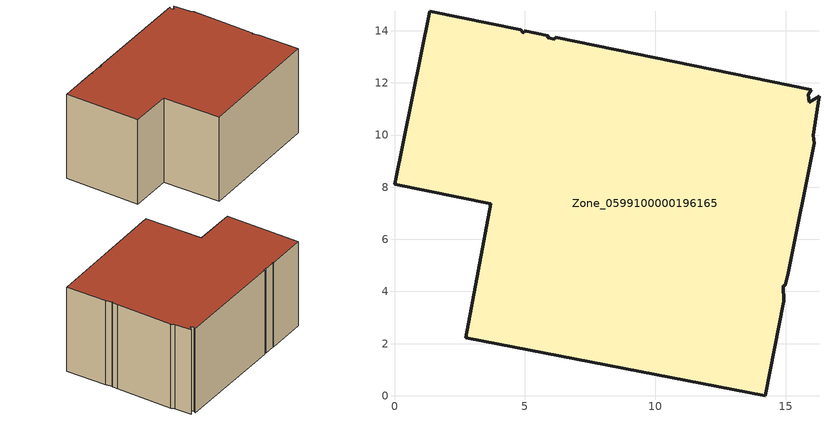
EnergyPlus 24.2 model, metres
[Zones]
Zone_0599100000196165
 floor ground (C_G): 15.91,11.26 16.28,11.49 16.06,9.99 16.1,9.68 15.11,4.72 14.99,4.23 14.92,4.22 14.92,3.62 14.22,0 2.74,2.23 3.69,7.36 0,8.12 1.36,14.75 4.85,14.03 4.92,13.94 4.97,13.93 4.99,14 5.9,13.82 5.88,13.73 6.15,13.68 6.17,13.76 15.98,11.74 15.88,11.54 z0
 wall outside (C_F): 4.85,14.03 1.36,14.75 0,8.12 3.69,7.36 2.74,2.23 14.22,0 14.92,3.62 14.92,4.22 14.99,4.23 15.11,4.72 16.1,9.68 16.06,9.99 16.28,11.49 15.91,11.26 15.88,11.54 15.98,11.74 6.17,13.76 6.15,13.68 5.88,13.73 5.9,13.82 4.99,14 4.97,13.93 4.92,13.94 4.85,14.03 z0:8.04
 roof outside (C_R): 16.28,11.49 15.91,11.26 15.88,11.54 15.98,11.74 6.17,13.76 6.15,13.68 5.88,13.73 5.9,13.82 4.99,14 4.97,13.93 4.92,13.94 4.85,14.03 1.36,14.75 0,8.12 3.69,7.36 2.74,2.23 14.22,0 14.92,3.62 14.92,4.22 14.99,4.23 15.11,4.72 16.1,9.68 16.06,9.99 z8.04
[BUILDING]
Pand.0599100000196165: North Axis=0; Terrain=City; Loads Convergence Tolerance Value=0.04; Temperature Convergence Tolerance Value=0.4; Solar Distribution=FullExterior; Maximum Number of Warmup Days=25; Minimum Number of Warmup Days=1
[Site:Location]
Rotterdam.The.Hague.AP_ZH_NLD Design_Conditions: Latitude=51.96; Longitude=4.45; Time Zone=1; Elevation=-4.5
[SITE:GROUNDTEMPERATURE:BUILDINGSURFACE]
18, 18, 18, 18, 18, 18, 18, 18, 18, 18, 18, 18
[MATERIAL] Thermal Absorptance=0.9; Solar Absorptance=0.7; Visible Absorptance=0.7
Name | Roughness | Thickness | Conductivity | Density | Specific Heat
G.D.1965 | MediumSmooth | 0.15 | 1 | 540 | 1210
F.D.1965 | Rough | 0.3 | 0.857143 | 1920 | 840
R.D.1965 | MediumRough | 0.2 | 0.08 | 1500 | 1000
[CONSTRUCTION]
C_G: G.D.1965
C_F: F.D.1965
C_R: R.D.1965
[ZONE]
Zone_0599100000196165: Type=1; Multiplier=1; Ceiling Height=Autocalculate; Volume=Autocalculate; Floor Area=autocalculate; Part of Total Floor Area=Yes
[ZONEINFILTRATION:DESIGNFLOWRATE]
Infil_Zone_0599100000196165: Zone or ZoneList or Space or SpaceList=Zone_0599100000196165; Schedule=AlwaysOn; Design Flow Rate Calculation Method=Flow/Area; Flow Rate per Floor Area=0.0042; Constant Term Coefficient=1; Temperature Term Coefficient=0; Velocity Term Coefficient=0; Velocity Squared Term Coefficient=0
[HVACTEMPLATE:ZONE:IDEALLOADSAIRSYSTEM]
Zone_0599100000196165: Maximum Heating Supply Air Temperature=50; Minimum Cooling Supply Air Temperature=13; Maximum Heating Supply Air Humidity Ratio=0.0156; Minimum Cooling Supply Air Humidity Ratio=0.0077; Heating Limit=NoLimit; Cooling Limit=NoLimit; Dehumidification Control Type=ConstantSensibleHeatRatio; Cooling Sensible Heat Ratio=0.7; Dehumidification Setpoint=60; Humidification Control Type=None; Humidification Setpoint=30; Outdoor Air Method=None; Outdoor Air Flow Rate per Person=0.00944; Outdoor Air Flow Rate per Zone Floor Area=0; Outdoor Air Flow Rate per Zone=0; Demand Controlled Ventilation Type=None; Outdoor Air Economizer Type=NoEconomizer; Heat Recovery Type=None; Sensible Heat Recovery Effectiveness=0.7; Latent Heat Recovery Effectiveness=0.65
[ZONECONTROL:THERMOSTAT]
ThermostatControl_Zone_0599100000196165: Zone or ZoneList=Zone_0599100000196165; Control Type Schedule=DualSetpointControlType; Control 1=Thermostat_Zone_0599100000196165; Temperature Difference Between Cutout And Setpoint=0
[THERMOSTATSETPOINT:DUALSETPOINT]
Thermostat_Zone_0599100000196165: Heating Setpoint Temperature Schedule=HeatingSetpoint_Zone_0599100000196165; Cooling Setpoint Temperature Schedule=CoolingSetpoint_Zone_0599100000196165
[SCHEDULE:COMPACT]
HeatingSetpoint_Zone_0599100000196165: Through: 12/31, For: AllDays, Until: 24:00, 21
CoolingSetpoint_Zone_0599100000196165: Through: 12/31, For: AllDays, Until: 24:00, 24
DualSetpointControlType: Through: 12/31, For: AllDays, Until: 24:00, 4
AlwaysOn: Through: 12/31, For: AllDays, Until: 24:00, 1
